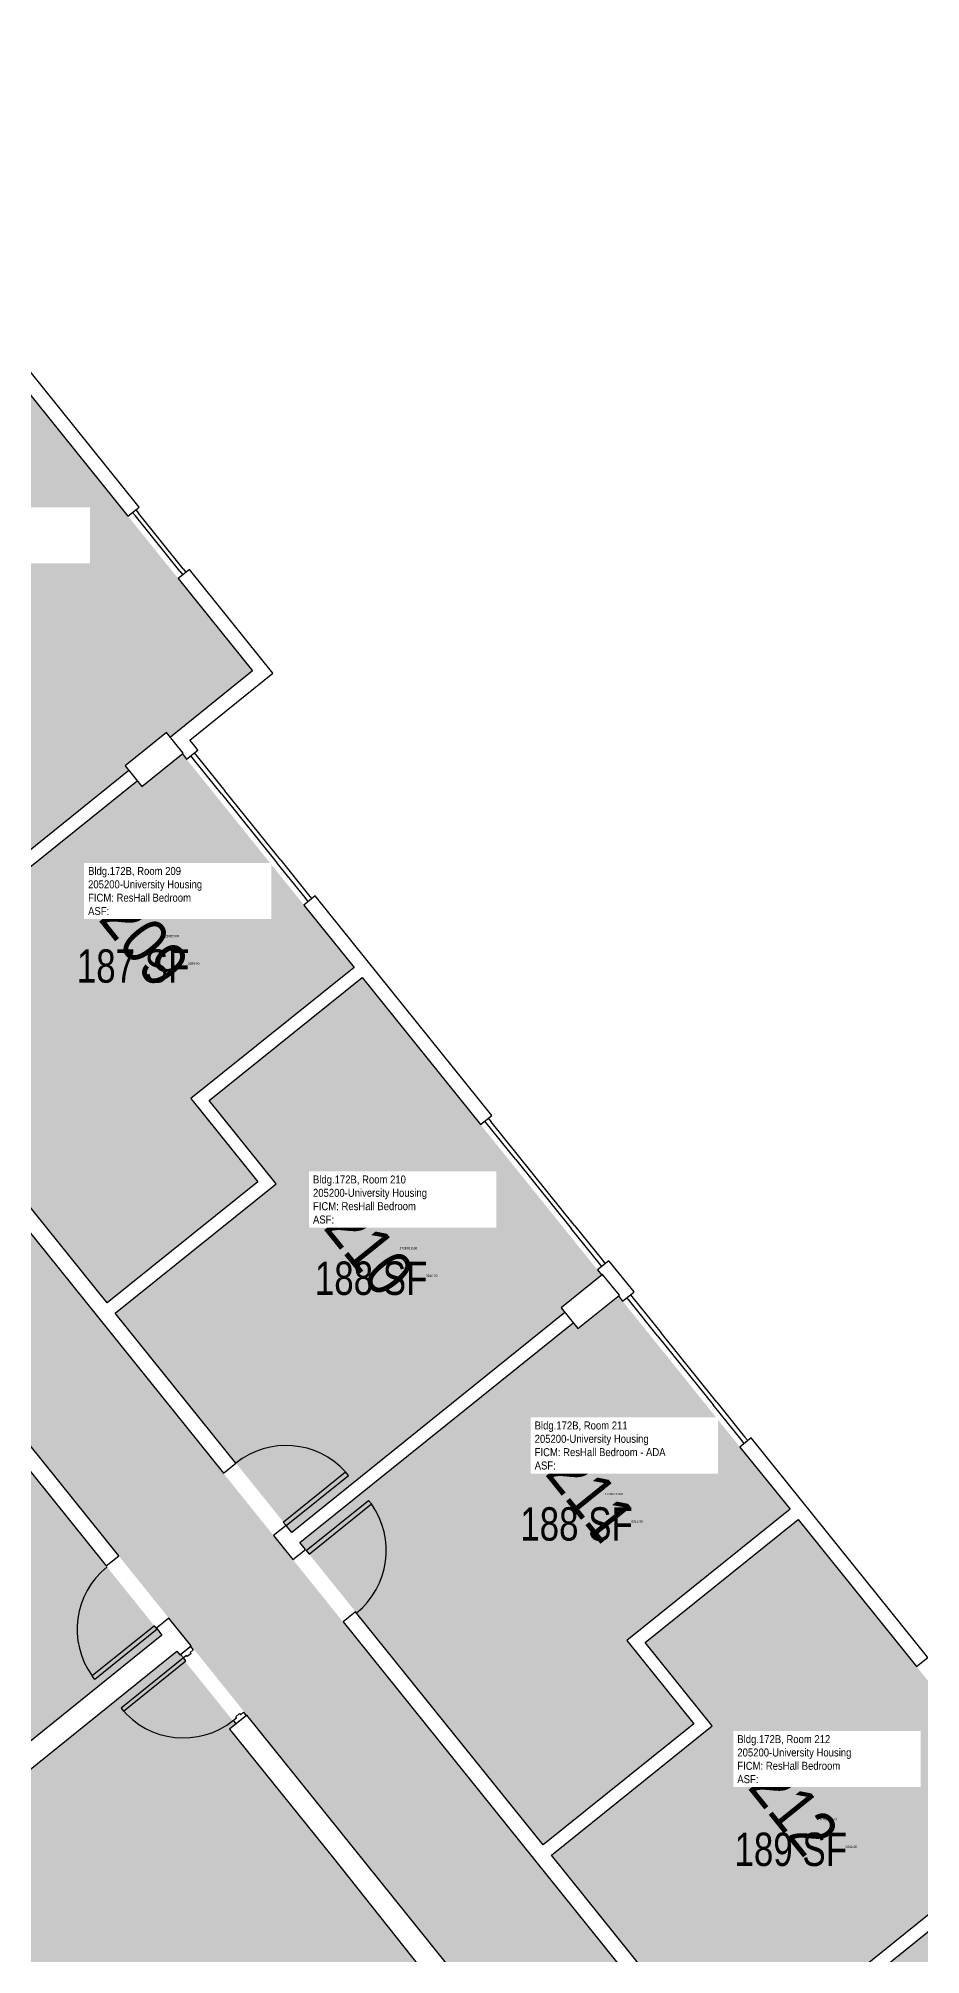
# Model space of a CAD drawing. Header units: inches. Extents: x 69233640 to 69235941, y 27660565 to 27663153.
# Drawn here: x 69234363 to 69234760, y 27662112 to 27662975 of the extents above; entities that cross this region are included whole.
import ezdxf
from ezdxf.enums import TextEntityAlignment as Align

# ---------------------------------------------------------------- set-up
doc = ezdxf.new("R2010")
doc.units = ezdxf.units.IN
doc.header["$LTSCALE"] = 100
doc.header["$MEASUREMENT"] = 0
for name, color, linetype in [('A-COLS', 5, 'CONTINUOUS'), ('A-DOOR', 2, 'CONTINUOUS'), ('A-GLAZ', 1, 'CONTINUOUS'), ('A-IDEN-RNUM', 7, 'CONTINUOUS'), ('A-IDEN-SNUM', 4, 'CONTINUOUS'), ('A-IDEN-VNUM', 4, 'CONTINUOUS'), ('A-WALL', 5, 'CONTINUOUS'), ('AREA-TEXT', 3, 'CONTINUOUS'), ('Rooms-Category-Color', 7, 'CONTINUOUS'), ('Rooms-College-Color', 7, 'CONTINUOUS'), ('Rooms-Department-Color', 7, 'CONTINUOUS'), ('Rooms-Division-Color', 7, 'CONTINUOUS'), ('Rooms-Information', 7, 'CONTINUOUS')]:
    doc.layers.add(name, color=color, linetype=linetype)
doc.styles.add('Arial', font='arial.ttf')
doc.styles.add('CP_AREA', font='arial.ttf', dxfattribs={"height": 15})
doc.styles.add('CP_ROOMSNUMBER', font='arial.ttf', dxfattribs={"height": 1})
doc.styles.add('CP_ROOMVNUMBER', font='arial.ttf', dxfattribs={"width": 0.85, "height": 0.075})

# ---------------------------------------------------------------- blocks, each defined once
blk = doc.blocks.new('08_Single-Flush - 08 Door_Single-Flush  3_-0_ x 7_-0_-3899613-LEVEL 2')
at = {"layer": 'A-DOOR'}
for p, q in [((16, 3.62), (16, 39.57)), ((18, 39.57), (16, 39.57)), ((18, 3.62), (18, 39.57)), ((18, 3.62), (16, 3.62))]:
    blk.add_line(p, q, dxfattribs=at)
at = {"layer": 'A-DOOR', "lineweight": 25}
blk.add_arc((18, 3.62), 36, 93.18474, 180, dxfattribs=at)
blk = doc.blocks.new('08_Single-Flush - 08 Door_Single-Flush  3_-0_ x 7_-0_-3899614-LEVEL 2')
at = {"layer": 'A-DOOR'}
for p, q in [((16, -3.62), (16, -39.57)), ((18, -3.62), (16, -3.62)), ((18, -3.62), (18, -39.57)), ((18, -39.57), (16, -39.57))]:
    blk.add_line(p, q, dxfattribs=at)
at = {"layer": 'A-DOOR', "lineweight": 25}
blk.add_arc((18, -3.62), 36, 180, 266.81526, dxfattribs=at)

msp = doc.modelspace()

# ---------------------------------------------------------------- hatches: boundary and pattern name
at = {"layer": 'Rooms-Category-Color', "true_color": 0xadadad}
msp.add_hatch(color=253, dxfattribs=at).paths.add_polyline_path([(69234280.78, 27662534.97), (69234280.19, 27662535.7), (69234275.33, 27662541.73), (69234194.15, 27662642.63), (69234081.19, 27662783.02), (69233982.88, 27662905.19), (69233926.98, 27662974.68), (69233925.11, 27662973.17), (69233880.74, 27662937.47), (69233880.23, 27662937.07), (69233890.65, 27662924.12), (69233896.13, 27662917.3), (69233936.33, 27662867.34), (69234132.35, 27662623.72), (69234230.85, 27662501.3), (69234313.5, 27662398.58), (69234427.56, 27662256.84), (69234430.67, 27662252.96), (69234457.08, 27662220.14), (69234506.09, 27662159.23), (69234555.06, 27662098.37), (69234584.92, 27662061.25), (69234627.19, 27662008.72), (69234658.19, 27661970.2), (69234658.51, 27661969.8), (69234708.44, 27661907.75), (69234755.18, 27661945.36), (69234670.03, 27662051.19), (69234586.58, 27662154.91), (69234473.42, 27662295.54), (69234390.34, 27662398.8), (69234282.81, 27662532.44)])
at = {"layer": 'Rooms-Category-Color', "true_color": 0x728ef3}
for points in [[(69234315.68, 27662797.46), (69234313.1, 27662795.39), (69234244.3, 27662740.02), (69234274, 27662703.11), (69234201.64, 27662644.89), (69234280.98, 27662546.28), (69234403.93, 27662645.2), (69234402.24, 27662647.31), (69234420.94, 27662662.35), (69234422.63, 27662660.25), (69234459.6, 27662690), (69234350.56, 27662825.52)], [(69234285.06, 27662541.21), (69234394.15, 27662405.63), (69234461.93, 27662460.17), (69234431.84, 27662497.57), (69234505.27, 27662556.65), (69234428.03, 27662652.65), (69234409.76, 27662637.96), (69234407.62, 27662640.63)], [(69234397.83, 27662401.06), (69234477.23, 27662302.38), (69234600.18, 27662401.3), (69234598.46, 27662403.45), (69234616.72, 27662418.14), (69234508.95, 27662552.08), (69234440.1, 27662496.68), (69234470.19, 27662459.28)], [(69234480.91, 27662297.8), (69234590.38, 27662161.75), (69234658.17, 27662216.29), (69234628.08, 27662253.68), (69234701.51, 27662312.77), (69234624.24, 27662408.79), (69234605.98, 27662394.1), (69234603.86, 27662396.73)], [(69234276.25, 27662144.19), (69234294.56, 27662158.92), (69234295.92, 27662157.22), (69234418.83, 27662256.12), (69234309.69, 27662391.75), (69234241.42, 27662336.82), (69234271.52, 27662299.42), (69234198.57, 27662240.73)], [(69234594.07, 27662157.17), (69234673.84, 27662058.03), (69234796.79, 27662156.96), (69234794.67, 27662159.59), (69234812.94, 27662174.28), (69234705.19, 27662308.19), (69234636.34, 27662252.79), (69234666.43, 27662215.39)], [(69234425.57, 27662248.93), (69234283.77, 27662134.84), (69234436.42, 27661945.13), (69234515.71, 27662008.93), (69234485.53, 27662046.44), (69234544.92, 27662094.22), (69234449.29, 27662213.88), (69234452.01, 27662216.07)], [(69234677.52, 27662053.45), (69234760.83, 27661949.91), (69234771.55, 27661936.58), (69234908.43, 27662046.72), (69234912.77, 27662050.21), (69234820.46, 27662164.93), (69234802.2, 27662150.24), (69234800.47, 27662152.38)]]:
    msp.add_hatch(color=171, dxfattribs=at).paths.add_polyline_path(points)
at = {"layer": 'Rooms-College-Color', "true_color": 0xadadad}
for points in [[(69234280.78, 27662534.97), (69234280.19, 27662535.7), (69234275.33, 27662541.73), (69234194.15, 27662642.63), (69234081.19, 27662783.02), (69233982.88, 27662905.19), (69233926.98, 27662974.68), (69233925.11, 27662973.17), (69233880.74, 27662937.47), (69233880.23, 27662937.07), (69233890.65, 27662924.12), (69233896.13, 27662917.3), (69233936.33, 27662867.34), (69234132.35, 27662623.72), (69234230.85, 27662501.3), (69234313.5, 27662398.58), (69234427.56, 27662256.84), (69234430.67, 27662252.96), (69234457.08, 27662220.14), (69234506.09, 27662159.23), (69234555.06, 27662098.37), (69234584.92, 27662061.25), (69234627.19, 27662008.72), (69234658.19, 27661970.2), (69234658.51, 27661969.8), (69234708.44, 27661907.75), (69234755.18, 27661945.36), (69234670.03, 27662051.19), (69234586.58, 27662154.91), (69234473.42, 27662295.54), (69234390.34, 27662398.8), (69234282.81, 27662532.44)], [(69234315.68, 27662797.46), (69234313.1, 27662795.39), (69234244.3, 27662740.02), (69234274, 27662703.11), (69234201.64, 27662644.89), (69234280.98, 27662546.28), (69234403.93, 27662645.2), (69234402.24, 27662647.31), (69234420.94, 27662662.35), (69234422.63, 27662660.25), (69234459.6, 27662690), (69234350.56, 27662825.52)], [(69234285.06, 27662541.21), (69234394.15, 27662405.63), (69234461.93, 27662460.17), (69234431.84, 27662497.57), (69234505.27, 27662556.65), (69234428.03, 27662652.65), (69234409.76, 27662637.96), (69234407.62, 27662640.63)], [(69234397.83, 27662401.06), (69234477.23, 27662302.38), (69234600.18, 27662401.3), (69234598.46, 27662403.45), (69234616.72, 27662418.14), (69234508.95, 27662552.08), (69234440.1, 27662496.68), (69234470.19, 27662459.28)], [(69234480.91, 27662297.8), (69234590.38, 27662161.75), (69234658.17, 27662216.29), (69234628.08, 27662253.68), (69234701.51, 27662312.77), (69234624.24, 27662408.79), (69234605.98, 27662394.1), (69234603.86, 27662396.73)], [(69234276.25, 27662144.19), (69234294.56, 27662158.92), (69234295.92, 27662157.22), (69234418.83, 27662256.12), (69234309.69, 27662391.75), (69234241.42, 27662336.82), (69234271.52, 27662299.42), (69234198.57, 27662240.73)], [(69234594.07, 27662157.17), (69234673.84, 27662058.03), (69234796.79, 27662156.96), (69234794.67, 27662159.59), (69234812.94, 27662174.28), (69234705.19, 27662308.19), (69234636.34, 27662252.79), (69234666.43, 27662215.39)], [(69234425.57, 27662248.93), (69234283.77, 27662134.84), (69234436.42, 27661945.13), (69234515.71, 27662008.93), (69234485.53, 27662046.44), (69234544.92, 27662094.22), (69234449.29, 27662213.88), (69234452.01, 27662216.07)], [(69234677.52, 27662053.45), (69234760.83, 27661949.91), (69234771.55, 27661936.58), (69234908.43, 27662046.72), (69234912.77, 27662050.21), (69234820.46, 27662164.93), (69234802.2, 27662150.24), (69234800.47, 27662152.38)]]:
    msp.add_hatch(color=253, dxfattribs=at).paths.add_polyline_path(points)
at = {"layer": 'Rooms-Department-Color', "true_color": 0xacacac}
msp.add_hatch(color=253, dxfattribs=at).paths.add_polyline_path([(69234280.78, 27662534.97), (69234280.19, 27662535.7), (69234275.33, 27662541.73), (69234194.15, 27662642.63), (69234081.19, 27662783.02), (69233982.88, 27662905.19), (69233926.98, 27662974.68), (69233925.11, 27662973.17), (69233880.74, 27662937.47), (69233880.23, 27662937.07), (69233890.65, 27662924.12), (69233896.13, 27662917.3), (69233936.33, 27662867.34), (69234132.35, 27662623.72), (69234230.85, 27662501.3), (69234313.5, 27662398.58), (69234427.56, 27662256.84), (69234430.67, 27662252.96), (69234457.08, 27662220.14), (69234506.09, 27662159.23), (69234555.06, 27662098.37), (69234584.92, 27662061.25), (69234627.19, 27662008.72), (69234658.19, 27661970.2), (69234658.51, 27661969.8), (69234708.44, 27661907.75), (69234755.18, 27661945.36), (69234670.03, 27662051.19), (69234586.58, 27662154.91), (69234473.42, 27662295.54), (69234390.34, 27662398.8), (69234282.81, 27662532.44)])
at = {"layer": 'Rooms-Department-Color', "true_color": 0x604aed}
for points in [[(69234315.68, 27662797.46), (69234313.1, 27662795.39), (69234244.3, 27662740.02), (69234274, 27662703.11), (69234201.64, 27662644.89), (69234280.98, 27662546.28), (69234403.93, 27662645.2), (69234402.24, 27662647.31), (69234420.94, 27662662.35), (69234422.63, 27662660.25), (69234459.6, 27662690), (69234350.56, 27662825.52)], [(69234285.06, 27662541.21), (69234394.15, 27662405.63), (69234461.93, 27662460.17), (69234431.84, 27662497.57), (69234505.27, 27662556.65), (69234428.03, 27662652.65), (69234409.76, 27662637.96), (69234407.62, 27662640.63)], [(69234397.83, 27662401.06), (69234477.23, 27662302.38), (69234600.18, 27662401.3), (69234598.46, 27662403.45), (69234616.72, 27662418.14), (69234508.95, 27662552.08), (69234440.1, 27662496.68), (69234470.19, 27662459.28)], [(69234480.91, 27662297.8), (69234590.38, 27662161.75), (69234658.17, 27662216.29), (69234628.08, 27662253.68), (69234701.51, 27662312.77), (69234624.24, 27662408.79), (69234605.98, 27662394.1), (69234603.86, 27662396.73)], [(69234276.25, 27662144.19), (69234294.56, 27662158.92), (69234295.92, 27662157.22), (69234418.83, 27662256.12), (69234309.69, 27662391.75), (69234241.42, 27662336.82), (69234271.52, 27662299.42), (69234198.57, 27662240.73)], [(69234594.07, 27662157.17), (69234673.84, 27662058.03), (69234796.79, 27662156.96), (69234794.67, 27662159.59), (69234812.94, 27662174.28), (69234705.19, 27662308.19), (69234636.34, 27662252.79), (69234666.43, 27662215.39)], [(69234425.57, 27662248.93), (69234283.77, 27662134.84), (69234436.42, 27661945.13), (69234515.71, 27662008.93), (69234485.53, 27662046.44), (69234544.92, 27662094.22), (69234449.29, 27662213.88), (69234452.01, 27662216.07)], [(69234677.52, 27662053.45), (69234760.83, 27661949.91), (69234771.55, 27661936.58), (69234908.43, 27662046.72), (69234912.77, 27662050.21), (69234820.46, 27662164.93), (69234802.2, 27662150.24), (69234800.47, 27662152.38)]]:
    msp.add_hatch(color=173, dxfattribs=at).paths.add_polyline_path(points)
at = {"layer": 'Rooms-Division-Color', "true_color": 0xadadad}
msp.add_hatch(color=253, dxfattribs=at).paths.add_polyline_path([(69234280.78, 27662534.97), (69234280.19, 27662535.7), (69234275.33, 27662541.73), (69234194.15, 27662642.63), (69234081.19, 27662783.02), (69233982.88, 27662905.19), (69233926.98, 27662974.68), (69233925.11, 27662973.17), (69233880.74, 27662937.47), (69233880.23, 27662937.07), (69233890.65, 27662924.12), (69233896.13, 27662917.3), (69233936.33, 27662867.34), (69234132.35, 27662623.72), (69234230.85, 27662501.3), (69234313.5, 27662398.58), (69234427.56, 27662256.84), (69234430.67, 27662252.96), (69234457.08, 27662220.14), (69234506.09, 27662159.23), (69234555.06, 27662098.37), (69234584.92, 27662061.25), (69234627.19, 27662008.72), (69234658.19, 27661970.2), (69234658.51, 27661969.8), (69234708.44, 27661907.75), (69234755.18, 27661945.36), (69234670.03, 27662051.19), (69234586.58, 27662154.91), (69234473.42, 27662295.54), (69234390.34, 27662398.8), (69234282.81, 27662532.44)])
at = {"layer": 'Rooms-Division-Color', "true_color": 0x604aed}
for points in [[(69234315.68, 27662797.46), (69234313.1, 27662795.39), (69234244.3, 27662740.02), (69234274, 27662703.11), (69234201.64, 27662644.89), (69234280.98, 27662546.28), (69234403.93, 27662645.2), (69234402.24, 27662647.31), (69234420.94, 27662662.35), (69234422.63, 27662660.25), (69234459.6, 27662690), (69234350.56, 27662825.52)], [(69234285.06, 27662541.21), (69234394.15, 27662405.63), (69234461.93, 27662460.17), (69234431.84, 27662497.57), (69234505.27, 27662556.65), (69234428.03, 27662652.65), (69234409.76, 27662637.96), (69234407.62, 27662640.63)], [(69234397.83, 27662401.06), (69234477.23, 27662302.38), (69234600.18, 27662401.3), (69234598.46, 27662403.45), (69234616.72, 27662418.14), (69234508.95, 27662552.08), (69234440.1, 27662496.68), (69234470.19, 27662459.28)], [(69234480.91, 27662297.8), (69234590.38, 27662161.75), (69234658.17, 27662216.29), (69234628.08, 27662253.68), (69234701.51, 27662312.77), (69234624.24, 27662408.79), (69234605.98, 27662394.1), (69234603.86, 27662396.73)], [(69234276.25, 27662144.19), (69234294.56, 27662158.92), (69234295.92, 27662157.22), (69234418.83, 27662256.12), (69234309.69, 27662391.75), (69234241.42, 27662336.82), (69234271.52, 27662299.42), (69234198.57, 27662240.73)], [(69234594.07, 27662157.17), (69234673.84, 27662058.03), (69234796.79, 27662156.96), (69234794.67, 27662159.59), (69234812.94, 27662174.28), (69234705.19, 27662308.19), (69234636.34, 27662252.79), (69234666.43, 27662215.39)], [(69234425.57, 27662248.93), (69234283.77, 27662134.84), (69234436.42, 27661945.13), (69234515.71, 27662008.93), (69234485.53, 27662046.44), (69234544.92, 27662094.22), (69234449.29, 27662213.88), (69234452.01, 27662216.07)], [(69234677.52, 27662053.45), (69234760.83, 27661949.91), (69234771.55, 27661936.58), (69234908.43, 27662046.72), (69234912.77, 27662050.21), (69234820.46, 27662164.93), (69234802.2, 27662150.24), (69234800.47, 27662152.38)]]:
    msp.add_hatch(color=173, dxfattribs=at).paths.add_polyline_path(points)

# ---------------------------------------------------------------- linework, layer by layer
at = {"layer": 'A-COLS', "lineweight": -3}
for p, q in [((69234420.94, 27662662.35), (69234402.24, 27662647.31)), ((69234428.46, 27662653), (69234420.94, 27662662.35)), ((69234409.76, 27662637.96), (69234428.46, 27662653)), ((69234402.24, 27662647.31), (69234409.76, 27662637.96)), ((69234617.16, 27662418.49), (69234598.46, 27662403.45)), ((69234624.68, 27662409.14), (69234617.16, 27662418.49)), ((69234605.98, 27662394.1), (69234624.68, 27662409.14)), ((69234598.46, 27662403.45), (69234605.98, 27662394.1))]:
    msp.add_line(p, q, dxfattribs=at)
at = {"layer": 'A-DOOR', "lineweight": -3}
for p, q in [((69234428.48, 27662245.91), (69234400.44, 27662223.34)), ((69234401.53, 27662221.98), (69234429.58, 27662244.55)), ((69234427.23, 27662247.47), (69234431.71, 27662251.07)), ((69234428.48, 27662245.91), (69234427.23, 27662247.47)), ((69234429.85, 27662247.01), (69234428.48, 27662245.91)), ((69234429.58, 27662244.55), (69234428.48, 27662245.91)), ((69234430.24, 27662246.52), (69234429.85, 27662247.01)), ((69234431.99, 27662247.93), (69234430.24, 27662246.52)), ((69234432.96, 27662249.52), (69234431.6, 27662248.42)), ((69234431.6, 27662248.42), (69234431.99, 27662247.93)), ((69234431.71, 27662251.07), (69234432.96, 27662249.52)), ((69234400.44, 27662223.34), (69234401.53, 27662221.98)), ((69234451.05, 27662217.86), (69234452.42, 27662218.96)), ((69234452.31, 27662216.3), (69234451.05, 27662217.86)), ((69234452.02, 27662219.45), (69234453.78, 27662220.86)), ((69234452.42, 27662218.96), (69234452.02, 27662219.45)), ((69234456.79, 27662219.91), (69234452.31, 27662216.3)), ((69234453.78, 27662220.86), (69234454.17, 27662220.37)), ((69234454.17, 27662220.37), (69234455.53, 27662221.47)), ((69234455.53, 27662221.47), (69234456.79, 27662219.91))]:
    msp.add_line(p, q, dxfattribs=at)
msp.add_arc((69234428.48, 27662245.91), 36, 218.82082, 308.82082, dxfattribs=at)
at = {"layer": 'A-GLAZ', "lineweight": -3}
for p, q in [((69234405.61, 27662761.36), (69234406.87, 27662759.81)), ((69234407.03, 27662762.51), (69234408.29, 27662760.95)), ((69234426.93, 27662734.87), (69234406.87, 27662759.81)), ((69234428.35, 27662736.01), (69234408.29, 27662760.95)), ((69234428.35, 27662736.01), (69234429.61, 27662734.45)), ((69234426.93, 27662734.87), (69234428.19, 27662733.31)), ((69234433.11, 27662650.32), (69234431.86, 27662651.88)), ((69234445.65, 27662634.74), (69234433.11, 27662650.32)), ((69234433.41, 27662653.14), (69234434.67, 27662651.58)), ((69234434.67, 27662651.58), (69234447.21, 27662636)), ((69234445.65, 27662634.74), (69234470.72, 27662603.58)), ((69234472.28, 27662604.83), (69234447.21, 27662636)), ((69234483.26, 27662588), (69234470.72, 27662603.58)), ((69234472.28, 27662604.83), (69234484.82, 27662589.25)), ((69234484.82, 27662589.25), (69234486.07, 27662587.69)), ((69234484.51, 27662586.44), (69234483.26, 27662588)), ((69234484.67, 27662586.24), (69234484.51, 27662586.44)), ((69234577.92, 27662470.35), (69234564.13, 27662487.49)), ((69234565.69, 27662488.74), (69234566.94, 27662487.19)), ((69234604.55, 27662440.44), (69234566.94, 27662487.19)), ((69234577.92, 27662470.35), (69234603, 27662439.19)), ((69234615.53, 27662423.6), (69234603, 27662439.19)), ((69234604.55, 27662440.44), (69234617.09, 27662424.86)), ((69234617.09, 27662424.86), (69234618.35, 27662423.3)), ((69234616.79, 27662422.05), (69234615.53, 27662423.6)), ((69234629.32, 27662406.46), (69234628.07, 27662408.02)), ((69234629.63, 27662409.28), (69234630.88, 27662407.72)), ((69234630.88, 27662407.72), (69234643.42, 27662392.14)), ((69234641.86, 27662390.88), (69234629.32, 27662406.46)), ((69234641.86, 27662390.88), (69234666.94, 27662359.72)), ((69234668.5, 27662360.97), (69234643.42, 27662392.14)), ((69234679.48, 27662344.13), (69234666.94, 27662359.72)), ((69234668.5, 27662360.97), (69234681.03, 27662345.39)), ((69234680.73, 27662342.58), (69234679.48, 27662344.13)), ((69234681.03, 27662345.39), (69234682.29, 27662343.83))]:
    msp.add_line(p, q, dxfattribs=at)
at = {"layer": 'A-WALL', "lineweight": -3}
for p, q in [((69234408.59, 27662763.76), (69234351.54, 27662834.66)), ((69234350.56, 27662825.52), (69234403.53, 27662759.69)), ((69234403.53, 27662759.69), (69234405.61, 27662761.36)), ((69234405.61, 27662761.36), (69234408.59, 27662763.76)), ((69234431.17, 27662735.7), (69234428.19, 27662733.31)), ((69234468.74, 27662689.01), (69234431.17, 27662735.7)), ((69234428.19, 27662733.31), (69234426.1, 27662731.63)), ((69234426.1, 27662731.63), (69234459.6, 27662690)), ((69234459.6, 27662690), (69234422.63, 27662660.25)), ((69234431.34, 27662658.92), (69234468.74, 27662689.01)), ((69234433.72, 27662655.95), (69234431.34, 27662658.92)), ((69234428.03, 27662652.65), (69234429.91, 27662650.32)), ((69234429.91, 27662650.32), (69234434.97, 27662654.39)), ((69234434.97, 27662654.39), (69234433.72, 27662655.95)), ((69234434.98, 27662654.38), (69234434.56, 27662654.05)), ((69234434.56, 27662654.05), (69234434.56, 27662654.05)), ((69234403.93, 27662645.2), (69234280.98, 27662546.28)), ((69234284.67, 27662541.7), (69234407.62, 27662640.63)), ((69234487.79, 27662588.75), (69234482.72, 27662584.68)), ((69234567.24, 27662490), (69234487.79, 27662588.75)), ((69234482.72, 27662584.68), (69234505.27, 27662556.65)), ((69234505.27, 27662556.65), (69234431.84, 27662497.57)), ((69234440.1, 27662496.68), (69234508.95, 27662552.08)), ((69234508.95, 27662552.08), (69234562.18, 27662485.92)), ((69234304.48, 27662505.5), (69234446.51, 27662328.99)), ((69234394.15, 27662405.63), (69234310.13, 27662510.05)), ((69234431.84, 27662497.57), (69234461.93, 27662460.17)), ((69234470.19, 27662459.28), (69234440.1, 27662496.68)), ((69234562.18, 27662485.92), (69234567.24, 27662490)), ((69234399.4, 27662291.83), (69234259.49, 27662465.71)), ((69234461.93, 27662460.17), (69234394.15, 27662405.63)), ((69234397.83, 27662401.06), (69234470.19, 27662459.28)), ((69234619.9, 27662424.55), (69234614.84, 27662420.48)), ((69234614.84, 27662420.48), (69234616.72, 27662418.14)), ((69234619.96, 27662424.48), (69234619.9, 27662424.55)), ((69234619.96, 27662424.48), (69234631.12, 27662410.61)), ((69234624.24, 27662408.79), (69234626.12, 27662406.45)), ((69234626.12, 27662406.45), (69234631.19, 27662410.53)), ((69234631.19, 27662410.53), (69234631.12, 27662410.61)), ((69234452.15, 27662333.54), (69234397.83, 27662401.06)), ((69234600.18, 27662401.3), (69234477.23, 27662302.38)), ((69234309.69, 27662391.75), (69234393.75, 27662287.28)), ((69234480.91, 27662297.8), (69234603.86, 27662396.73)), ((69234684, 27662344.89), (69234678.94, 27662340.81)), ((69234678.94, 27662340.81), (69234701.51, 27662312.77)), ((69234763.46, 27662246.14), (69234684, 27662344.89)), ((69234446.51, 27662328.99), (69234452.15, 27662333.54)), ((69234701.51, 27662312.77), (69234628.08, 27662253.68)), ((69234474.72, 27662305.49), (69234469.07, 27662300.95)), ((69234477.23, 27662302.38), (69234474.72, 27662305.49)), ((69234636.34, 27662252.79), (69234705.19, 27662308.19)), ((69234705.19, 27662308.19), (69234758.4, 27662242.06)), ((69234469.07, 27662300.95), (69234477.77, 27662290.14)), ((69234483.42, 27662294.68), (69234480.91, 27662297.8)), ((69234393.75, 27662287.28), (69234399.4, 27662291.83)), ((69234477.77, 27662290.14), (69234483.42, 27662294.68)), ((69234421.97, 27662263.78), (69234416.32, 27662259.23)), ((69234432, 27662251.31), (69234421.97, 27662263.78)), ((69234505.99, 27662266.63), (69234500.34, 27662262.09)), ((69234500.34, 27662262.09), (69234643.11, 27662084.65)), ((69234590.38, 27662161.75), (69234505.99, 27662266.63)), ((69234418.83, 27662256.12), (69234295.92, 27662157.22)), ((69234416.32, 27662259.23), (69234418.83, 27662256.12)), ((69234628.08, 27662253.68), (69234658.17, 27662216.29)), ((69234666.43, 27662215.39), (69234636.34, 27662252.79)), ((69234302.08, 27662149.57), (69234425.57, 27662248.93)), ((69234425.57, 27662248.93), (69234426.94, 27662247.23)), ((69234426.94, 27662247.23), (69234432, 27662251.31)), ((69234758.4, 27662242.06), (69234763.46, 27662246.14)), ((69234457.08, 27662220.14), (69234449.29, 27662213.88)), ((69234631.08, 27662003.89), (69234457.08, 27662220.14)), ((69234449.29, 27662213.88), (69234496.03, 27662155.78)), ((69234658.17, 27662216.29), (69234590.38, 27662161.75)), ((69234594.07, 27662157.17), (69234666.43, 27662215.39)), ((69234496.03, 27662155.78), (69234544.92, 27662094.22)), ((69234648.76, 27662089.19), (69234594.07, 27662157.17)), ((69234796.79, 27662156.96), (69234673.84, 27662058.03)), ((69234677.52, 27662053.45), (69234800.47, 27662152.38))]:
    msp.add_line(p, q, dxfattribs=at)

# ---------------------------------------------------------------- block references
at = {"layer": 'A-DOOR', "lineweight": -3}
for name, p, rotation in [('08_Single-Flush - 08 Door_Single-Flush  3_-0_ x 7_-0_-3899613-LEVEL 2', (69234460.61, 27662317.24), 308.8208220825775), ('08_Single-Flush - 08 Door_Single-Flush  3_-0_ x 7_-0_-3899614-LEVEL 2', (69234492.27, 27662277.9), 128.8208220825774), ('08_Single-Flush - 08 Door_Single-Flush  3_-0_ x 7_-0_-3899614-LEVEL 2', (69234408.22, 27662275.08), 308.8208220825775)]:
    msp.add_blockref(name, p, dxfattribs=dict(at, rotation=rotation))

# ---------------------------------------------------------------- texts
at = {"layer": 'A-IDEN-RNUM', "style": 'CP_ROOMSNUMBER'}
for s, p in [('0209-00', (69234430.57, 27662557.85)), ('0210-00', (69234537.68, 27662417.37)), ('0211-00', (69234630.12, 27662306.8)), ('0212-00', (69234726.52, 27662160.39))]:
    msp.add_text(s, height=1, dxfattribs=at).set_placement(p)
at = {"layer": 'A-IDEN-SNUM', "lineweight": -3, "style": 'Arial'}
for s, p in [('172B020900', (69234422.61, 27662570.72)), ('172B021000', (69234529.73, 27662430.25)), ('172B021100', (69234622.16, 27662319.67)), ('172B021200', (69234718.57, 27662173.27))]:
    msp.add_text(s, height=1, dxfattribs=at).set_placement(p, align=Align.MIDDLE_CENTER)
at = {"layer": 'A-IDEN-VNUM', "lineweight": -3, "style": 'CP_ROOMVNUMBER', "width": 0.85}
for s, p in [('209', (69234411.06, 27662568.59)), ('210', (69234512.27, 27662429.78)), ('211', (69234612.04, 27662319.09)), ('212', (69234703.24, 27662177.96))]:
    msp.add_text(s, height=21, rotation=308.82082, dxfattribs=at).set_placement(p, align=Align.MIDDLE_CENTER)
at = {"layer": 'AREA-TEXT', "lineweight": -3, "style": 'CP_AREA', "width": 0.75}
for s, p in [('187 SF', (69234405.86, 27662557.24)), ('188 SF', (69234512.97, 27662416.77)), ('188 SF', (69234605.41, 27662306.19)), ('189 SF', (69234701.82, 27662159.79))]:
    msp.add_text(s, height=15, dxfattribs=at).set_placement(p, align=Align.MIDDLE_CENTER)

# ---------------------------------------------------------------- next in the draw order: texts
at = {"layer": 'Rooms-Information', "char_height": 3.6, "width": 80.64, "attachment_point": 7, "style": 'CP_ROOMVNUMBER', "bg_fill": 3, "box_fill_scale": 1.5, "bg_fill_color": 256, "bg_fill_true_color": 13158600, "bg_fill_transparency": 0}
for s, insert in [('Bldg.172B, Room 208^M^J205200-University Housing^M^JFICM: ResHall Bedroom^M^JASF: ', (69234303.95, 27662740.17)), ('Bldg.172B, Room 209^M^J205200-University Housing^M^JFICM: ResHall Bedroom^M^JASF: ', (69234385.6, 27662580.14)), ('Bldg.172B, Room 210^M^J205200-University Housing^M^JFICM: ResHall Bedroom^M^JASF: ', (69234486.81, 27662441.33)), ('Bldg.172B, Room 211^M^J205200-University Housing^M^JFICM: ResHall Bedroom - ADA^M^JASF: ', (69234586.57, 27662330.64)), ('Bldg.172B, Room 212^M^J205200-University Housing^M^JFICM: ResHall Bedroom^M^JASF: ', (69234677.77, 27662189.51))]:
    msp.add_mtext(s, dxfattribs=dict(at, insert=insert))

doc.saveas('drawing.dxf')
